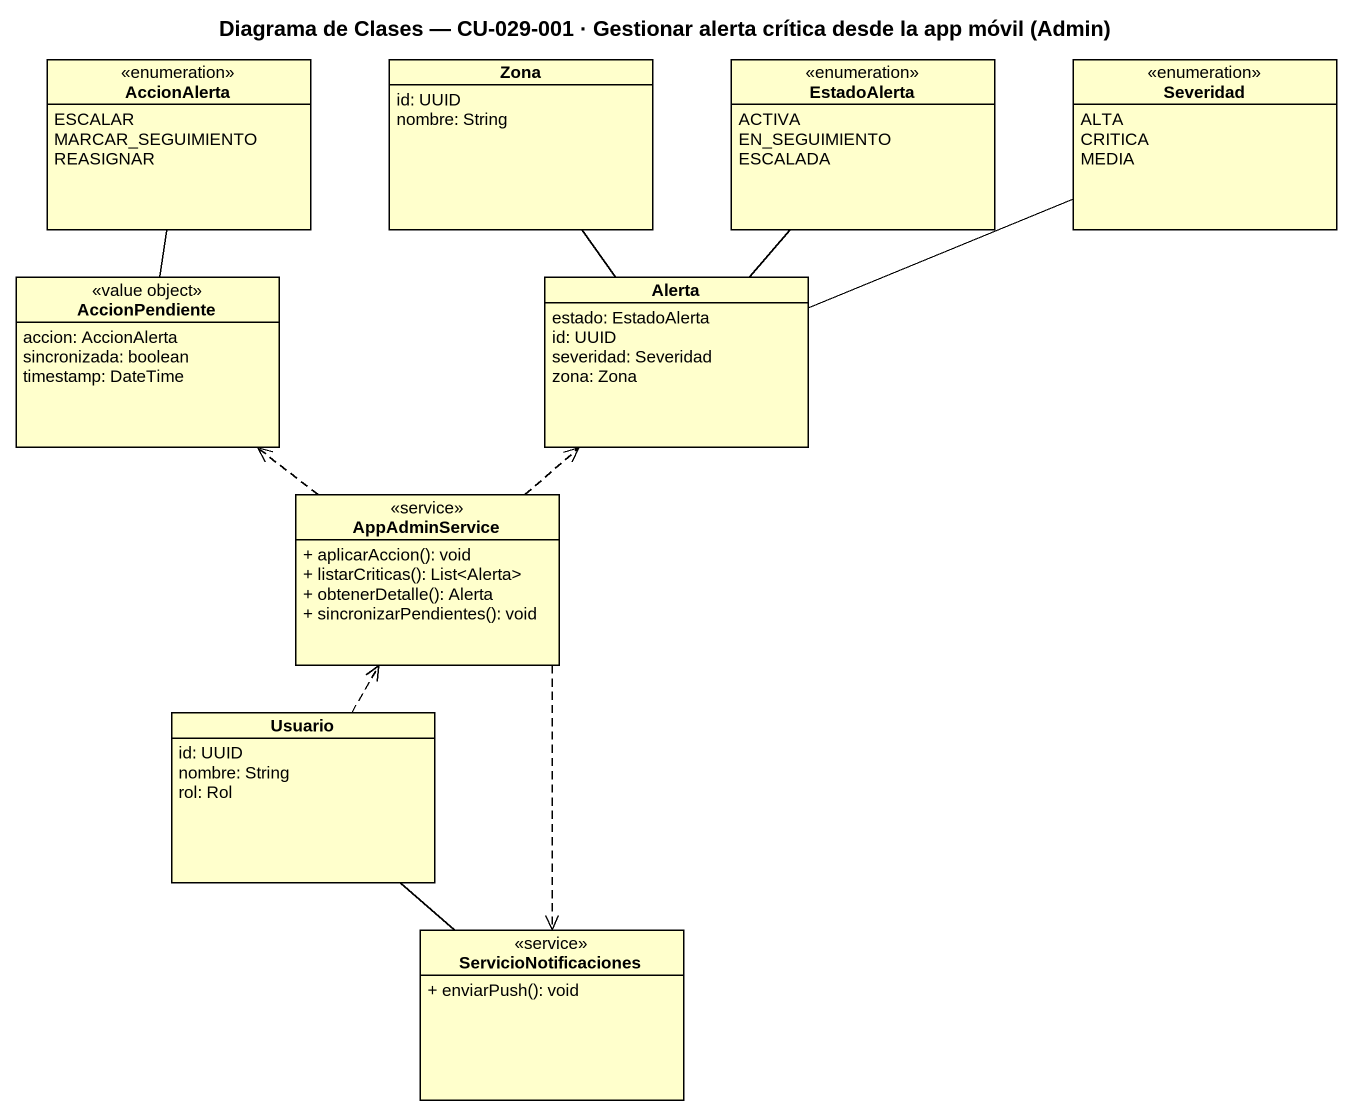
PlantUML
@startuml
title Diagrama de Clases — CU-029-001 · Gestionar alerta crítica desde la app móvil (Admin)
hide circle
hide empty members
skinparam classAttributeIconSize 0
enum AccionAlerta {
  ESCALAR
  MARCAR_SEGUIMIENTO
  REASIGNAR
}
class Zona {
  id: UUID
  nombre: String
}
enum EstadoAlerta {
  ACTIVA
  EN_SEGUIMIENTO
  ESCALADA
}
enum Severidad {
  ALTA
  CRITICA
  MEDIA
}
class AccionPendiente <<value object>> {
  accion: AccionAlerta
  sincronizada: boolean
  timestamp: DateTime
}
class Alerta {
  estado: EstadoAlerta
  id: UUID
  severidad: Severidad
  zona: Zona
}
class AppAdminService <<service>> {
  + aplicarAccion(): void
  + listarCriticas(): List<Alerta>
  + obtenerDetalle(): Alerta
  + sincronizarPendientes(): void
}
class Usuario {
  id: UUID
  nombre: String
  rol: Rol
}
class ServicioNotificaciones <<service>> {
  + enviarPush(): void
}
AccionPendiente -up- AccionAlerta
Alerta -up- Zona
Alerta -up- EstadoAlerta
Alerta -right- Severidad
AppAdminService .up.> AccionPendiente
AppAdminService .up.> Alerta
AppAdminService ..> ServicioNotificaciones
Usuario .up.> AppAdminService
ServicioNotificaciones -up- Usuario
@enduml
